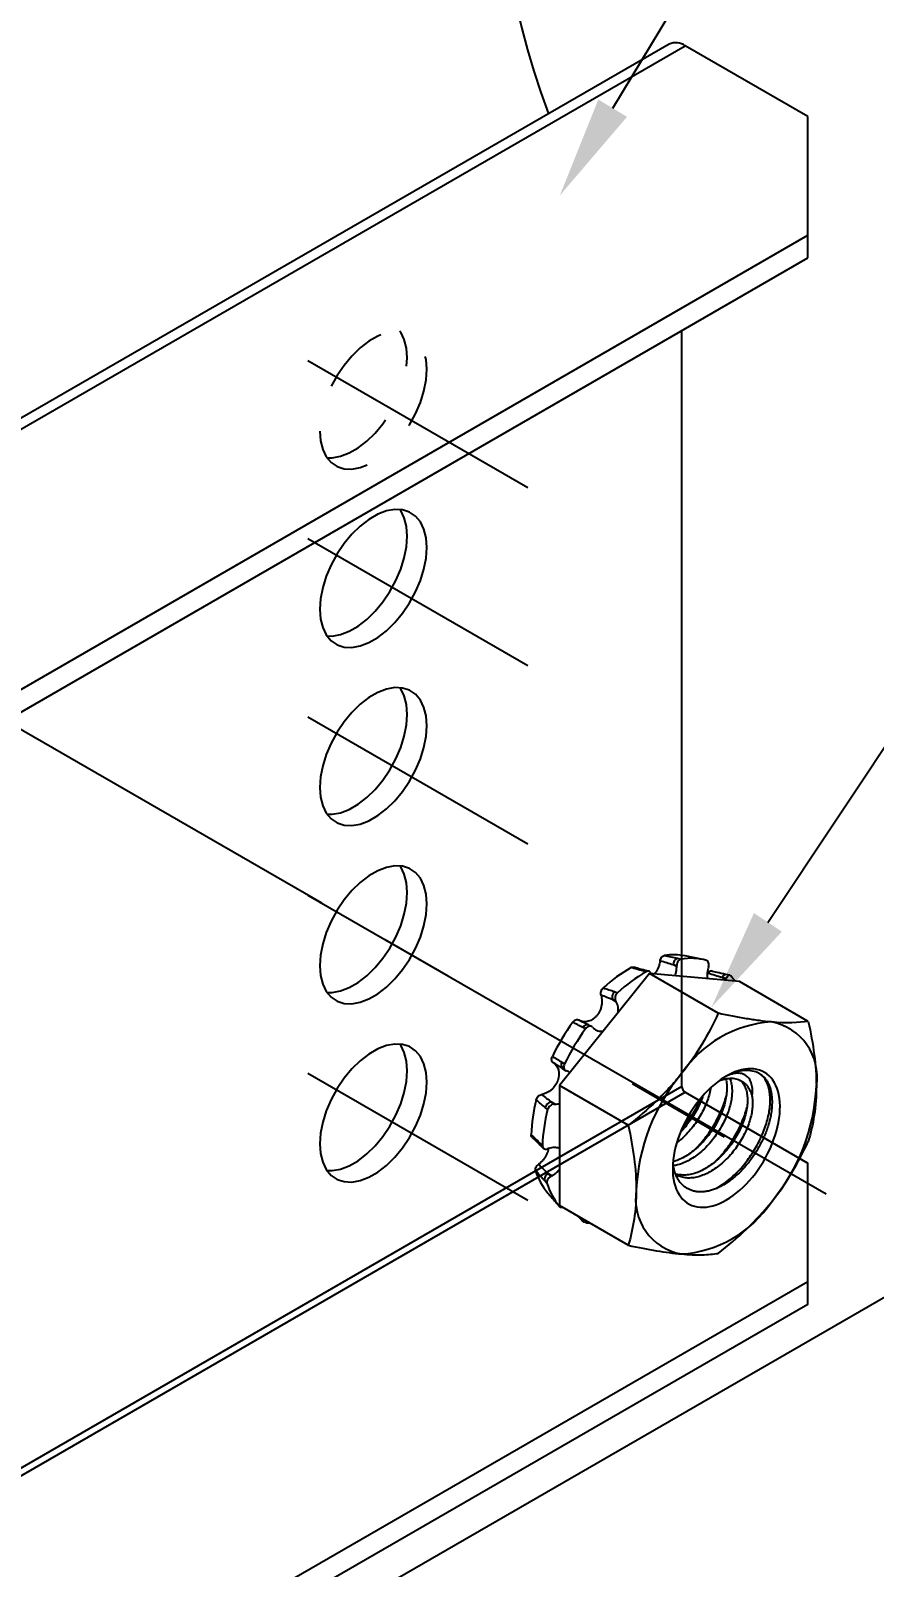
# Model space of a CAD drawing. Extents: x 0 to 17.5, y -9 to 0.
# Drawn here: x 11.947 to 13.396, y -6.131 to -3.49 of the extents above; entities that cross this region are included whole.
import ezdxf
from ezdxf import colors
from ezdxf.entities.mleader import LeaderData, LeaderLine
from ezdxf.math import Vec2, Vec3

# ---------------------------------------------------------------- set-up
doc = ezdxf.new("R2010")
doc.units = 0
doc.header["$LTSCALE"] = 0.5
doc.header["$MEASUREMENT"] = 0
doc.linetypes.add('CENTER', pattern=[2, 1.25, -0.25, 0.25, -0.25])
doc.linetypes.add('HIDDEN', pattern=[0.375, 0.25, -0.125])
for name, color, linetype in [('Centerline', 210, 'CENTER'), ('Dimension', 10, 'CONTINUOUS'), ('FAB DWG', 221, 'CONTINUOUS'), ('Hardware', 242, 'CONTINUOUS'), ('WallMount Bracket', 190, 'CONTINUOUS')]:
    doc.layers.add(name, color=color, linetype=linetype)
doc.layers.add('Text-Unprinted', color=131, linetype='CONTINUOUS', plot=False)
doc.styles.get("Standard").update_dxf_attribs({"font": 'arial.ttf'})

msp = doc.modelspace()

# ---------------------------------------------------------------- linework, layer by layer
at = {"layer": 'Centerline', "transparency": 16777216}
for p, q in [((12.42316, -4.05679), (12.80085, -4.27486)), ((11.03996, -4.17662), (15.11535, -6.52955)), ((12.42316, -4.36303), (12.80085, -4.5811)), ((12.42316, -4.66927), (12.80085, -4.88734)), ((12.42316, -4.97551), (12.80085, -5.19358)), ((12.42316, -5.28175), (12.80085, -5.49982))]:
    msp.add_line(p, q, dxfattribs=at)
at = {"layer": 'Dimension', "transparency": 16777216}
msp.add_open_spline([(11.3373, -0.00136), (12.85514, -0.75186), (12.77483, -1.99719), (12.69451, -3.24253), (12.83613, -3.63294)], degree=3, knots=[0, 0, 0, 0, 1, 1.4739956, 1.4739956, 1.4739956, 1.4739956], dxfattribs=at)
at = {"layer": 'Hardware', "linetype": 'Continuous', "lineweight": 25, "transparency": 16777216}
for p, q in [((13.05678, -5.0989), (13.05068, -5.09538)), ((13.05684, -5.09672), (13.05068, -5.09538)), ((13.05796, -5.0842), (13.06407, -5.08553)), ((13.10154, -5.08616), (13.07132, -5.08)), ((13.00972, -5.11035), (12.85504, -5.30277)), ((13.0044, -5.10721), (12.99867, -5.10574)), ((13.00867, -5.10651), (13.00291, -5.10504)), ((13.12814, -5.1787), (13.00972, -5.11035)), ((13.1644, -5.12418), (13.00972, -5.11035)), ((13.05678, -5.0989), (13.05684, -5.09672)), ((13.11023, -5.10993), (13.10906, -5.11181)), ((13.11123, -5.09942), (13.11068, -5.10158)), ((13.14092, -5.12092), (13.13483, -5.1174)), ((13.14174, -5.11894), (13.13483, -5.1174)), ((13.14042, -5.12203), (13.14092, -5.12092)), ((13.14092, -5.12092), (13.14174, -5.11894)), ((13.14805, -5.11338), (13.14115, -5.11185)), ((12.94974, -5.14142), (12.95491, -5.14329)), ((13.28282, -5.19253), (13.1644, -5.12418)), ((12.95277, -5.15894), (12.94668, -5.15542)), ((12.95189, -5.1573), (12.94668, -5.15542)), ((12.95277, -5.15894), (12.95189, -5.1573)), ((12.88939, -5.19072), (12.8886, -5.19028)), ((12.91021, -5.20126), (12.90535, -5.19898)), ((12.90013, -5.20509), (12.89531, -5.20282)), ((12.91188, -5.20244), (12.91312, -5.20367)), ((12.84782, -5.26575), (12.84479, -5.26393)), ((12.84806, -5.26589), (12.84782, -5.26575)), ((12.85951, -5.26272), (12.86393, -5.26566)), ((12.86116, -5.27391), (12.86561, -5.27687)), ((12.86863, -5.27811), (12.86699, -5.27755)), ((12.97346, -5.37112), (12.85504, -5.30277)), ((12.85504, -5.30277), (12.85504, -5.50902)), ((12.84767, -5.33479), (12.84157, -5.33128)), ((12.84157, -5.33128), (12.84583, -5.33475)), ((12.83497, -5.34397), (12.83073, -5.34053)), ((12.84583, -5.33475), (12.84767, -5.33479)), ((12.82174, -5.40176), (12.82587, -5.40589)), ((12.82332, -5.40627), (12.82748, -5.41043)), ((12.83649, -5.41089), (12.83456, -5.41153)), ((12.84222, -5.45787), (12.83613, -5.45436)), ((12.83613, -5.45436), (12.84034, -5.45894)), ((12.84034, -5.45894), (12.84222, -5.45787)), ((12.8338, -5.47081), (12.82961, -5.46625)), ((12.85086, -5.50542), (12.85528, -5.51042)), ((12.97346, -5.57737), (12.85504, -5.50902)), ((12.88818, -5.52815), (12.89085, -5.53107)), ((12.89087, -5.53107), (12.89558, -5.53626))]:
    msp.add_line(p, q, dxfattribs=at)
at = {"layer": 'Hardware', "linetype": 'Continuous', "lineweight": 25, "transparency": 16777216, "flags": 128}
msp.add_lwpolyline([(13.14195, -5.49942), (13.1478, -5.49583), (13.15363, -5.49182), (13.1594, -5.48742), (13.16511, -5.48263), (13.17073, -5.47749), (13.17623, -5.472), (13.18159, -5.4662), (13.18679, -5.4601), (13.19181, -5.45373), (13.19663, -5.44712), (13.20123, -5.44029), (13.20559, -5.43326), (13.20969, -5.42608), (13.21353, -5.41876), (13.21707, -5.41134), (13.22031, -5.40384), (13.22324, -5.3963), (13.22584, -5.38874), (13.2281, -5.3812), (13.23001, -5.37371), (13.23157, -5.3663), (13.23277, -5.359), (13.2336, -5.35183), (13.23406, -5.34482), (13.23416, -5.33801), (13.23388, -5.33142), (13.23323, -5.32508), (13.23221, -5.31901), (13.23083, -5.31324), (13.2291, -5.30779), (13.22701, -5.30269), (13.22458, -5.29794), (13.22181, -5.29358), (13.21873, -5.28962), (13.21533, -5.28608), (13.21164, -5.28296), (13.20767, -5.28029), (13.20344, -5.27807), (13.19896, -5.27632), (13.19424, -5.27503), (13.18932, -5.27422), (13.18421, -5.27389), (13.17893, -5.27403), (13.17349, -5.27466), (13.16793, -5.27576), (13.16227, -5.27733), (13.15652, -5.27937), (13.15072, -5.28186), (13.14488, -5.28481), (13.13903, -5.28819), (13.13319, -5.29199), (13.12738, -5.29619), (13.12164, -5.30079), (13.11597, -5.30575), (13.11041, -5.31107), (13.10498, -5.31672), (13.0997, -5.32267), (13.09458, -5.32891), (13.08966, -5.33541), (13.08495, -5.34213), (13.08047, -5.34906), (13.07623, -5.35617), (13.07226, -5.36343), (13.06857, -5.3708), (13.06518, -5.37827), (13.06209, -5.38579), (13.05933, -5.39334), (13.0569, -5.40089), (13.05481, -5.40841), (13.05307, -5.41586), (13.05169, -5.42323), (13.05068, -5.43047), (13.05003, -5.43756), (13.04975, -5.44447), (13.04984, -5.45117), (13.05031, -5.45764), (13.05114, -5.46385), (13.05234, -5.46977), (13.0539, -5.47538), (13.05581, -5.48066), (13.05807, -5.48559), (13.06067, -5.49015), (13.06359, -5.49431), (13.06684, -5.49806), (13.07038, -5.50139), (13.07421, -5.50429), (13.07832, -5.50674), (13.08268, -5.50872), (13.08728, -5.51024), (13.0921, -5.51129), (13.09712, -5.51187), (13.10232, -5.51196), (13.10768, -5.51158), (13.11318, -5.51071), (13.11879, -5.50937), (13.1245, -5.50757), (13.13028, -5.5053), (13.1361, -5.50258), (13.14195, -5.49942)], dxfattribs=at)
at = {"layer": 'Hardware', "linetype": 'Continuous', "lineweight": 25, "transparency": 16777216}
for centre, radius, start, end in [((13.05159, -5.18272), 0.10459, 79.1246, 99.05659), ((13.06177, -5.09464), 0.01111, 110.06568, 183.83123), ((13.08091, -5.18911), 0.10494, 75.0767, 99.23307), ((13.11286, -5.33499), 0.27073, 119.80644, 132.40124), ((13.14482, -5.35172), 0.28197, 119.86916, 132.33851), ((13.00164, -5.11055), 0.00565, 77.0578, 121.75357), ((13.14175, -5.1189), 0.00709, 94.8852, 167.75307), ((13.07534, -5.17839), 0.0981, 34.03939, 40.69712), ((12.95778, -5.15052), 0.01214, 131.50967, 203.83926), ((13.21456, -5.43487), 0.41381, 144.39089, 153.8767), ((12.90256, -5.20671), 0.00822, 70.12617, 151.80661), ((13.23167, -5.39365), 0.20043, 93.53909, 146.45553), ((13.20182, -5.28807), 0.09608, 350.67818, 79.52316), ((13.25075, -5.45576), 0.43101, 144.43812, 153.82947), ((12.86657, -5.2674), 0.00847, 146.47234, 230.26654), ((13.17661, -5.34619), 0.06909, 75.87096, 121.9899), ((13.32197, -5.49741), 0.33504, 140.18659, 177.40205), ((12.96194, -5.28845), 0.33504, 320.18659, 357.40205), ((13.09521, -5.39901), 0.28882, 165.61273, 177.67448), ((12.84235, -5.34316), 0.0119, 93.72392, 167.2475), ((13.12644, -5.41842), 0.30082, 165.6728, 177.6144), ((12.82753, -5.40227), 0.00581, 174.97256, 223.64454), ((12.91823, -5.41753), 0.10875, 196.8827, 220.0664), ((12.841, -5.46476), 0.01149, 115.09029, 187.47614), ((12.9421, -5.4377), 0.11325, 196.99743, 219.95167), ((13.08208, -5.49779), 0.09608, 170.67818, 259.52316), ((13.05224, -5.39221), 0.20043, 273.53909, 326.45553), ((12.89335, -5.52891), 0.00329, 185.78009, 221.05633), ((12.92193, -5.44822), 0.09234, 254.37572, 261.19131)]:
    msp.add_arc(centre, radius, start, end, dxfattribs=at)
for points, knots in [([(13.02805, -5.08879), (13.02775, -5.09042), (13.02712, -5.09389), (13.02546, -5.09903), (13.02321, -5.10398), (13.02074, -5.10809), (13.01888, -5.1102), (13.0181, -5.11109)], [0, 0, 0, 0, 0.1926519, 0.4107471, 0.6288038, 0.8427183, 1, 1, 1, 1]), ([(13.02805, -5.08879), (13.02842, -5.08643), (13.02935, -5.08417), (13.03193, -5.08076), (13.03353, -5.07967), (13.03512, -5.07943)], [0, 0, 0, 0, 0.5, 0.5, 1, 1, 1, 1]), ([(13.06407, -5.08553), (13.06228, -5.08579), (13.06045, -5.08717), (13.05776, -5.09132), (13.05691, -5.09407), (13.05684, -5.09672)], [0, 0, 0, 0, 0.5, 0.5, 1, 1, 1, 1]), ([(13.11123, -5.09942), (13.1119, -5.0968), (13.11192, -5.09402), (13.11071, -5.08968), (13.10947, -5.08814), (13.10793, -5.08771)], [0, 0, 0, 0, 0.5, 0.5, 1, 1, 1, 1]), ([(12.97829, -5.10007), (12.97911, -5.0997), (12.98063, -5.09902), (12.98207, -5.09935), (12.98274, -5.09951)], [0, 0, 0, 0, 0.5392711, 1, 1, 1, 1]), ([(13.00291, -5.10503), (13.00273, -5.10499), (12.99854, -5.10394), (12.99174, -5.1021), (12.98536, -5.1002), (12.98276, -5.09943)], [0, 0, 0, 0, 0.0255523, 0.6031617, 1, 1, 1, 1]), ([(13.01264, -5.11061), (13.01256, -5.11031), (13.0122, -5.10905), (13.01084, -5.1075), (13.00874, -5.10633), (13.00646, -5.10626), (13.00502, -5.10692), (13.0044, -5.10721)], [0, 0, 0, 0, 0.0759089, 0.3205905, 0.5652709, 0.8099464, 1, 1, 1, 1]), ([(13.05383, -5.11429), (13.05431, -5.11288), (13.05538, -5.10972), (13.05642, -5.1045), (13.05666, -5.10078), (13.05678, -5.0989)], [0, 0, 0, 0, 0.2841783, 0.6369144, 1, 1, 1, 1]), ([(13.11068, -5.10158), (13.11027, -5.10338), (13.10944, -5.10703), (13.10892, -5.11254), (13.10881, -5.11669), (13.10906, -5.11879), (13.10911, -5.11923)], [0, 0, 0, 0, 0.3038142, 0.6163163, 0.9204413, 1, 1, 1, 1]), ([(13.11023, -5.10993), (13.11076, -5.1091), (13.11183, -5.10743), (13.11371, -5.10612), (13.1151, -5.10566), (13.11572, -5.10598), (13.1158, -5.10603)], [0, 0, 0, 0, 0.3159408, 0.6318717, 0.9480559, 1, 1, 1, 1]), ([(13.14115, -5.11184), (13.14093, -5.1118), (13.13597, -5.11071), (13.12757, -5.10879), (13.11927, -5.10678), (13.11583, -5.10594)], [0, 0, 0, 0, 0.0256457, 0.5966667, 1, 1, 1, 1]), ([(13.14971, -5.11443), (13.14865, -5.1132), (13.14716, -5.11299), (13.1442, -5.11466), (13.14274, -5.11653), (13.14174, -5.11894)], [0, 0, 0, 0, 0.5, 0.5, 1, 1, 1, 1]), ([(12.92667, -5.14761), (12.92705, -5.14904), (12.92787, -5.15208), (12.92829, -5.15716), (12.92802, -5.16257), (12.92697, -5.16798), (12.92523, -5.17315), (12.92282, -5.17794), (12.91991, -5.1822), (12.91654, -5.18585), (12.91286, -5.18882), (12.90892, -5.19107), (12.90482, -5.19258), (12.90066, -5.1933), (12.8965, -5.19321), (12.89258, -5.19236), (12.89024, -5.19115), (12.88912, -5.19057)], [0, 0, 0, 0, 0.0631913, 0.134475, 0.2057462, 0.2756616, 0.3455616, 0.4126409, 0.4797123, 0.5444148, 0.6091205, 0.6733268, 0.7375433, 0.8032925, 0.8690531, 0.9374387, 1, 1, 1, 1]), ([(12.92667, -5.14761), (12.92604, -5.1456), (12.92607, -5.1432), (12.9274, -5.13864), (12.92867, -5.13654), (12.9303, -5.13507)], [0, 0, 0, 0, 0.5, 0.5, 1, 1, 1, 1]), ([(12.95491, -5.14329), (12.95307, -5.14495), (12.95168, -5.14744), (12.95055, -5.15263), (12.95082, -5.15531), (12.95189, -5.1573)], [0, 0, 0, 0, 0.5, 0.5, 1, 1, 1, 1]), ([(12.95616, -5.17698), (12.95624, -5.17576), (12.95645, -5.1728), (12.95596, -5.16822), (12.95483, -5.1633), (12.95346, -5.16041), (12.95277, -5.15894)], [0, 0, 0, 0, 0.1833102, 0.4472995, 0.7196542, 1, 1, 1, 1]), ([(12.87813, -5.19392), (12.87952, -5.19199), (12.88136, -5.19057), (12.88523, -5.18927), (12.88718, -5.18944), (12.88875, -5.19039)], [0, 0, 0, 0, 0.5, 0.5, 1, 1, 1, 1]), ([(12.90536, -5.19897), (12.90521, -5.1989), (12.9017, -5.19729), (12.8963, -5.19461), (12.89126, -5.19177), (12.88939, -5.19072)], [0, 0, 0, 0, 0.0266805, 0.6389398, 1, 1, 1, 1]), ([(12.91188, -5.20244), (12.91038, -5.20094), (12.90823, -5.20038), (12.90388, -5.20136), (12.90169, -5.20291), (12.90013, -5.20509)], [0, 0, 0, 0, 0.5, 0.5, 1, 1, 1, 1]), ([(13.21929, -5.1936), (13.21273, -5.19301), (13.20581, -5.19223), (13.1915, -5.19033), (13.18409, -5.18921), (13.16116, -5.1854), (13.14496, -5.18226), (13.12814, -5.1787)], [0, 0, 0, 0, 0.25, 0.25, 0.5, 0.5, 1, 1, 1, 1]), ([(13.28282, -5.19253), (13.28701, -5.21174), (13.29053, -5.23094), (13.29533, -5.26813), (13.29663, -5.2862), (13.29663, -5.30364)], [0, 0, 0, 0, 0.5, 0.5, 1, 1, 1, 1]), ([(12.91312, -5.20367), (12.91384, -5.20433), (12.91565, -5.20599), (12.91901, -5.20791), (12.92313, -5.20922), (12.92696, -5.20966), (12.92939, -5.20928), (12.9303, -5.20914)], [0, 0, 0, 0, 0.1566092, 0.3909834, 0.6253339, 0.8581188, 1, 1, 1, 1]), ([(12.84479, -5.26393), (12.84324, -5.26294), (12.84221, -5.26124), (12.84157, -5.25714), (12.84198, -5.2548), (12.84303, -5.25266)], [0, 0, 0, 0, 0.5, 0.5, 1, 1, 1, 1]), ([(12.84479, -5.26393), (12.84904, -5.26664), (12.85225, -5.2711), (12.85508, -5.28183), (12.8547, -5.28818), (12.85023, -5.30027), (12.8462, -5.30592), (12.83622, -5.31438), (12.83044, -5.31715), (12.82475, -5.31814)], [0, 0, 0, 0, 0.25, 0.25, 0.5, 0.5, 0.75, 0.75, 1, 1, 1, 1]), ([(12.84786, -5.26569), (12.85005, -5.26696), (12.85454, -5.26956), (12.8589, -5.27246), (12.86114, -5.27395)], [0, 0, 0, 0, 0.4876479, 1, 1, 1, 1]), ([(12.86393, -5.26566), (12.86274, -5.26808), (12.86239, -5.27077), (12.86352, -5.27518), (12.86499, -5.27687), (12.86699, -5.27755)], [0, 0, 0, 0, 0.5, 0.5, 1, 1, 1, 1]), ([(12.87308, -5.28033), (12.87293, -5.28021), (12.87163, -5.27918), (12.87004, -5.27861), (12.86863, -5.27811)], [0, 0, 0, 0, 0.1136955, 1, 1, 1, 1]), ([(13.19347, -5.27919), (13.19557, -5.2802), (13.19939, -5.28205), (13.20426, -5.2859), (13.20837, -5.29021), (13.21194, -5.29533), (13.21489, -5.30109), (13.21719, -5.30735), (13.21889, -5.31409), (13.22001, -5.32142), (13.22051, -5.32922), (13.2204, -5.33735), (13.21968, -5.34582), (13.2183, -5.35466), (13.2163, -5.36366), (13.21372, -5.37265), (13.21061, -5.38165), (13.20691, -5.39074), (13.20269, -5.39975), (13.19804, -5.40852), (13.19297, -5.41709), (13.18743, -5.42549), (13.1815, -5.43353), (13.1753, -5.44108), (13.16883, -5.44818), (13.16203, -5.45485), (13.15506, -5.46095), (13.14806, -5.46637), (13.14102, -5.47117), (13.13385, -5.47538), (13.1267, -5.47893), (13.11966, -5.48172), (13.1127, -5.48379), (13.10582, -5.48512), (13.0992, -5.48566), (13.09295, -5.48546), (13.08704, -5.48455), (13.08139, -5.48292), (13.0761, -5.48057), (13.07125, -5.47757), (13.06681, -5.4739), (13.06279, -5.4695), (13.05929, -5.46451), (13.05636, -5.45903), (13.05395, -5.4531), (13.05207, -5.44661), (13.05084, -5.44072), (13.05047, -5.43688), (13.05033, -5.43551)], [0, 0, 0, 0, 0.0283148, 0.0516097, 0.0749044, 0.0989224, 0.1229404, 0.1455142, 0.168088, 0.1913184, 0.2145488, 0.2371107, 0.2596713, 0.2829182, 0.3061651, 0.3282289, 0.3502927, 0.373012, 0.3957313, 0.4175629, 0.4393945, 0.4618722, 0.4843489, 0.5059024, 0.5274558, 0.5496639, 0.571872, 0.5929752, 0.6140784, 0.6357959, 0.6575127, 0.6785535, 0.6995944, 0.7212895, 0.7429845, 0.7633594, 0.7837342, 0.8047009, 0.8256677, 0.8460458, 0.8664226, 0.8874293, 0.9084361, 0.9282281, 0.9480201, 0.9683961, 0.9887722, 1, 1, 1, 1]), ([(13.06461, -5.28289), (13.05805, -5.29105), (13.05113, -5.29907), (13.03682, -5.31456), (13.02941, -5.32208), (13.00648, -5.34403), (12.99028, -5.35785), (12.97346, -5.37112)], [0, 0, 0, 0, 0.25, 0.25, 0.5, 0.5, 1, 1, 1, 1]), ([(13.14092, -5.29123), (13.14096, -5.29136), (13.14197, -5.29408), (13.14274, -5.30055), (13.14309, -5.31047), (13.14201, -5.32134), (13.13959, -5.33283), (13.13578, -5.34482), (13.1307, -5.35697), (13.12449, -5.36891), (13.11733, -5.38044), (13.10922, -5.39142), (13.1002, -5.40168), (13.09046, -5.41098), (13.08029, -5.41904), (13.06996, -5.42563), (13.05986, -5.43076), (13.05331, -5.43281), (13.05014, -5.4338)], [0, 0, 0, 0, 0.0032855, 0.0706388, 0.1369603, 0.2026155, 0.2695035, 0.3371178, 0.4047845, 0.4718268, 0.5376266, 0.6037343, 0.6709706, 0.7386844, 0.8061958, 0.8728376, 0.9384092, 1, 1, 1, 1]), ([(13.14755, -5.29037), (13.14806, -5.29145), (13.14957, -5.29467), (13.15102, -5.30123), (13.1519, -5.30981), (13.15166, -5.31928), (13.15032, -5.32936), (13.14783, -5.33998), (13.1442, -5.35098), (13.13936, -5.36242), (13.13333, -5.37401), (13.12616, -5.38555), (13.11806, -5.39652), (13.10904, -5.40678), (13.0993, -5.41608), (13.08913, -5.42413), (13.07879, -5.43077), (13.06846, -5.43587), (13.0591, -5.43924), (13.05337, -5.44014), (13.05097, -5.44051)], [0, 0, 0, 0, 0.0273655, 0.081369, 0.1367468, 0.1911524, 0.2457534, 0.3012619, 0.3572333, 0.4131999, 0.4738913, 0.5334578, 0.5933032, 0.6541702, 0.7154694, 0.7765855, 0.8369142, 0.8962743, 0.9565672, 1, 1, 1, 1]), ([(13.16477, -5.29333), (13.1664, -5.2947), (13.16985, -5.29761), (13.17375, -5.30395), (13.17663, -5.31179), (13.17818, -5.32087), (13.17842, -5.3309), (13.17737, -5.34175), (13.17494, -5.35324), (13.17114, -5.36523), (13.16605, -5.37738), (13.15985, -5.38932), (13.15268, -5.40086), (13.14457, -5.41183), (13.13556, -5.42209), (13.12582, -5.43139), (13.11564, -5.43945), (13.10531, -5.44607), (13.09497, -5.45122), (13.08464, -5.45477), (13.07443, -5.45669), (13.06474, -5.45668), (13.05808, -5.45584), (13.05497, -5.45454), (13.05459, -5.45438)], [0, 0, 0, 0, 0.0427868, 0.0906369, 0.1387048, 0.1865073, 0.2335776, 0.280175, 0.3276473, 0.3756351, 0.4236601, 0.471242, 0.517942, 0.5648606, 0.6125801, 0.6606385, 0.7085533, 0.7558509, 0.802389, 0.8496585, 0.8975604, 0.9456217, 0.99336, 1, 1, 1, 1]), ([(13.11508, -5.30677), (13.11499, -5.3075), (13.11448, -5.31161), (13.11241, -5.3196), (13.10886, -5.33056), (13.104, -5.34201), (13.09798, -5.3536), (13.09081, -5.36514), (13.0827, -5.37612), (13.07368, -5.38634), (13.06504, -5.39475), (13.05933, -5.39912), (13.05704, -5.40088)], [0, 0, 0, 0, 0.02295765, 0.12915668, 0.23624126, 0.34331651, 0.45943141, 0.57339424, 0.68789044, 0.80434126, 0.92161897, 1, 1, 1, 1]), ([(13.1246, -5.47964), (13.1282, -5.4775), (13.13567, -5.47305), (13.1462, -5.46498), (13.15608, -5.45624), (13.16523, -5.44695), (13.17407, -5.43669), (13.18241, -5.42559), (13.18996, -5.414), (13.19678, -5.402), (13.20279, -5.38965), (13.20787, -5.37714), (13.21192, -5.36471), (13.21487, -5.35259), (13.2167, -5.341), (13.21741, -5.32998), (13.21707, -5.31962), (13.21565, -5.30998), (13.21315, -5.30124), (13.20958, -5.29361), (13.20543, -5.28749), (13.20208, -5.28453), (13.2006, -5.28323)], [0, 0, 0, 0, 0.0520574, 0.1081796, 0.1552734, 0.2023637, 0.2531643, 0.3033444, 0.3527983, 0.4028472, 0.4535668, 0.5046448, 0.5557553, 0.6065711, 0.6567765, 0.7062365, 0.7562582, 0.8069606, 0.8580319, 0.9091466, 0.9599773, 1, 1, 1, 1]), ([(13.12953, -5.29462), (13.1302, -5.29433), (13.13284, -5.29321), (13.13734, -5.29189), (13.14294, -5.2907), (13.14831, -5.2902), (13.15347, -5.29031), (13.15844, -5.29106), (13.16313, -5.29245), (13.16745, -5.29444), (13.17144, -5.29703), (13.17509, -5.30024), (13.17822, -5.30389), (13.18084, -5.30784), (13.18301, -5.31203), (13.18485, -5.31662), (13.18576, -5.32), (13.18622, -5.3217)], [0, 0, 0, 0, 0.0250786, 0.0978305, 0.1705824, 0.2412804, 0.3119784, 0.3847303, 0.4574823, 0.5281803, 0.5988783, 0.6716302, 0.7443821, 0.8075613, 0.8707404, 0.9353702, 1, 1, 1, 1]), ([(13.18622, -5.3217), (13.18645, -5.31972), (13.18692, -5.31578), (13.18697, -5.31025), (13.18654, -5.30505), (13.18557, -5.30031), (13.1841, -5.29609), (13.18215, -5.29238), (13.1797, -5.28917), (13.17682, -5.28649), (13.17361, -5.28435), (13.17001, -5.28278), (13.16607, -5.28182), (13.16171, -5.28147), (13.15694, -5.28181), (13.15175, -5.28287), (13.14624, -5.28476), (13.14227, -5.28641), (13.14013, -5.28762), (13.13996, -5.28772)], [0, 0, 0, 0, 0.058588, 0.117176, 0.1774658, 0.2377557, 0.2963492, 0.3549427, 0.4151499, 0.4753683, 0.5364436, 0.5975189, 0.6600599, 0.7226009, 0.7895108, 0.8564207, 0.9252738, 0.9941269, 1, 1, 1, 1]), ([(13.29663, -5.30364), (13.29663, -5.32109), (13.2953, -5.338), (13.29046, -5.36963), (13.28699, -5.38451), (13.28282, -5.39879)], [0, 0, 0, 0, 0.5, 0.5, 1, 1, 1, 1]), ([(12.81545, -5.32724), (12.81599, -5.32508), (12.81724, -5.32295), (12.82062, -5.31962), (12.8227, -5.31849), (12.82475, -5.31814)], [0, 0, 0, 0, 0.5, 0.5, 1, 1, 1, 1]), ([(13.18622, -5.3217), (13.18658, -5.32454), (13.18729, -5.33019), (13.187, -5.3397), (13.18568, -5.34977), (13.18318, -5.36039), (13.17955, -5.37139), (13.17471, -5.38283), (13.16869, -5.39442), (13.16152, -5.40596), (13.15341, -5.41693), (13.1444, -5.42719), (13.13466, -5.43649), (13.12448, -5.44455), (13.11415, -5.45117), (13.10381, -5.45632), (13.09347, -5.45988), (13.08329, -5.46175), (13.07351, -5.46191), (13.06454, -5.46014), (13.05852, -5.4581), (13.05581, -5.4562), (13.05548, -5.45596)], [0, 0, 0, 0, 0.0491453, 0.0974279, 0.1458838, 0.1951452, 0.2448174, 0.2944852, 0.3483461, 0.4012088, 0.4543189, 0.5083357, 0.562736, 0.6169738, 0.6705129, 0.7231924, 0.7766997, 0.8309229, 0.8853266, 0.9393646, 0.9925124, 1, 1, 1, 1]), ([(13.10128, -5.32106), (13.10094, -5.32218), (13.09937, -5.3273), (13.09528, -5.33657), (13.08915, -5.34849), (13.08198, -5.36005), (13.07383, -5.37094), (13.06759, -5.37841), (13.06394, -5.38186), (13.06353, -5.38224)], [0, 0, 0, 0, 0.052602, 0.2398412, 0.4253527, 0.607426, 0.7903514, 0.9763997, 1, 1, 1, 1]), ([(13.0652, -5.37848), (13.06611, -5.37743), (13.07004, -5.37293), (13.07631, -5.36432), (13.08392, -5.35277), (13.09066, -5.34077), (13.09542, -5.33133), (13.09757, -5.32594), (13.09807, -5.32469)], [0, 0, 0, 0, 0.066224, 0.2834718, 0.4975759, 0.714256, 0.9338397, 1, 1, 1, 1]), ([(13.08748, -5.41308), (13.08974, -5.41083), (13.09523, -5.40539), (13.10335, -5.39586), (13.1117, -5.38477), (13.11925, -5.37317), (13.12606, -5.36118), (13.13209, -5.34882), (13.13711, -5.33633), (13.14039, -5.32677), (13.14162, -5.32155), (13.1419, -5.32037)], [0, 0, 0, 0, 0.0881213, 0.2139264, 0.3381944, 0.4606643, 0.5846076, 0.7102118, 0.8367036, 0.9632759, 1, 1, 1, 1]), ([(12.84583, -5.33475), (12.84361, -5.33469), (12.84115, -5.33568), (12.83713, -5.3391), (12.83558, -5.34152), (12.83497, -5.34397)], [0, 0, 0, 0, 0.5, 0.5, 1, 1, 1, 1]), ([(12.84767, -5.33479), (12.8492, -5.33478), (12.85162, -5.33476), (12.85413, -5.33408), (12.85504, -5.33383)], [0, 0, 0, 0, 0.6332516, 1, 1, 1, 1]), ([(13.12283, -5.43349), (13.1251, -5.43124), (13.13059, -5.4258), (13.1387, -5.41627), (13.14705, -5.40518), (13.15461, -5.39358), (13.16142, -5.38159), (13.16744, -5.36923), (13.17246, -5.35674), (13.17575, -5.34718), (13.17698, -5.34196), (13.17725, -5.34078)], [0, 0, 0, 0, 0.0881213, 0.2139264, 0.3381944, 0.4606643, 0.5846076, 0.7102118, 0.8367036, 0.9632759, 1, 1, 1, 1]), ([(12.97346, -5.37112), (12.97765, -5.39033), (12.98117, -5.40953), (12.98597, -5.44672), (12.98727, -5.46479), (12.98727, -5.48222)], [0, 0, 0, 0, 0.5, 0.5, 1, 1, 1, 1]), ([(12.80844, -5.3919), (12.80799, -5.39144), (12.80699, -5.3904), (12.80661, -5.38862), (12.80662, -5.38749), (12.80663, -5.38729)], [0, 0, 0, 0, 0.3964953, 0.8901102, 1, 1, 1, 1]), ([(12.80839, -5.39195), (12.81085, -5.39423), (12.81582, -5.39884), (12.82081, -5.40379), (12.82332, -5.40628)], [0, 0, 0, 0, 0.4946393, 1, 1, 1, 1]), ([(12.83587, -5.41109), (12.83581, -5.41207), (12.83566, -5.41441), (12.83456, -5.41828), (12.83275, -5.42258), (12.83024, -5.42682), (12.82711, -5.43094), (12.82344, -5.43479), (12.82066, -5.43714), (12.81921, -5.43823), (12.81919, -5.43825)], [0, 0, 0, 0, 0.1037728, 0.2484058, 0.3930619, 0.5411708, 0.6893053, 0.8433531, 0.9974178, 1, 1, 1, 1]), ([(12.82587, -5.40589), (12.82579, -5.40815), (12.8267, -5.41006), (12.82991, -5.41214), (12.83221, -5.41231), (12.83456, -5.41153)], [0, 0, 0, 0, 0.5, 0.5, 1, 1, 1, 1]), ([(12.85504, -5.41117), (12.85476, -5.41101), (12.85339, -5.41022), (12.85039, -5.40951), (12.84612, -5.40909), (12.84142, -5.40948), (12.83815, -5.41041), (12.83649, -5.41089)], [0, 0, 0, 0, 0.0586787, 0.2839583, 0.5154138, 0.7542038, 1, 1, 1, 1]), ([(13.21929, -5.50297), (13.22586, -5.49481), (13.23212, -5.48642), (13.2439, -5.46946), (13.24944, -5.46086), (13.26515, -5.43475), (13.2744, -5.41691), (13.28282, -5.39879)], [0, 0, 0, 0, 0.25, 0.25, 0.5, 0.5, 1, 1, 1, 1]), ([(12.81417, -5.44911), (12.81367, -5.44753), (12.8139, -5.44555), (12.81572, -5.44158), (12.81728, -5.43968), (12.81919, -5.43825)], [0, 0, 0, 0, 0.5, 0.5, 1, 1, 1, 1]), ([(12.84034, -5.45894), (12.83806, -5.46024), (12.83604, -5.46229), (12.83361, -5.46669), (12.83322, -5.46903), (12.8338, -5.47081)], [0, 0, 0, 0, 0.5, 0.5, 1, 1, 1, 1]), ([(12.84222, -5.45787), (12.84376, -5.45693), (12.84688, -5.45503), (12.85113, -5.45141), (12.85391, -5.44879), (12.85503, -5.44732), (12.85504, -5.4473)], [0, 0, 0, 0, 0.32803256, 0.66541024, 0.99437673, 1, 1, 1, 1]), ([(12.98727, -5.48222), (12.98727, -5.49968), (12.98594, -5.51658), (12.9811, -5.54822), (12.97763, -5.5631), (12.97346, -5.57737)], [0, 0, 0, 0, 0.5, 0.5, 1, 1, 1, 1]), ([(12.85528, -5.51042), (12.85581, -5.51084), (12.85686, -5.51168), (12.85856, -5.51201), (12.8596, -5.51175), (12.85972, -5.51172)], [0, 0, 0, 0, 0.4694788, 0.9389584, 1, 1, 1, 1]), ([(12.89509, -5.53213), (12.89501, -5.53234), (12.89461, -5.53339), (12.89478, -5.53499), (12.89556, -5.53652), (12.8966, -5.53695), (12.89706, -5.53714)], [0, 0, 0, 0, 0.0783837, 0.4102916, 0.742193, 1, 1, 1, 1]), ([(13.06461, -5.59227), (13.07118, -5.59285), (13.07744, -5.59325), (13.08922, -5.59369), (13.09476, -5.59373), (13.11047, -5.59337), (13.11972, -5.59251), (13.12814, -5.59121)], [0, 0, 0, 0, 0.25, 0.25, 0.5, 0.5, 1, 1, 1, 1])]:
    msp.add_open_spline(points, degree=3, knots=knots, dxfattribs=at)
for points in [[(13.05068, -5.09538), (13.04327, -5.09316), (13.03572, -5.09097), (13.02805, -5.08879)], [(13.03512, -5.07943), (13.0429, -5.08099), (13.05051, -5.08258), (13.05796, -5.0842)], [(12.99867, -5.10574), (12.99169, -5.10395), (12.98489, -5.10207), (12.97829, -5.10007)], [(13.13483, -5.1174), (13.1267, -5.115), (13.1185, -5.11251), (13.11023, -5.10993)], [(12.94668, -5.15542), (12.94014, -5.1527), (12.93347, -5.15009), (12.92667, -5.14761)], [(12.9303, -5.13507), (12.93696, -5.13703), (12.94343, -5.13915), (12.94974, -5.14142)], [(12.89531, -5.20282), (12.88943, -5.20006), (12.88371, -5.1971), (12.87813, -5.19392)], [(13.12814, -5.1787), (13.11127, -5.21505), (13.09097, -5.25011), (13.06461, -5.28289)], [(13.28282, -5.19253), (13.26595, -5.19514), (13.24565, -5.19595), (13.21929, -5.1936)], [(12.84303, -5.25266), (12.84863, -5.25578), (12.85413, -5.25914), (12.85951, -5.26272)], [(12.83073, -5.34053), (12.82558, -5.33633), (12.82048, -5.3319), (12.81545, -5.32724)], [(12.82475, -5.31814), (12.83031, -5.32269), (12.83592, -5.32707), (12.84157, -5.33128)], [(12.80663, -5.38729), (12.81167, -5.39189), (12.81671, -5.39672), (12.82174, -5.40176)], [(12.81919, -5.43825), (12.82487, -5.44374), (12.83052, -5.44911), (12.83613, -5.45436)], [(12.82961, -5.46625), (12.82452, -5.4607), (12.81937, -5.45499), (12.81417, -5.44911)], [(12.83501, -5.48752), (12.84019, -5.49337), (12.84547, -5.49934), (12.85086, -5.50542)], [(13.12814, -5.59121), (13.16188, -5.5646), (13.19294, -5.53575), (13.21929, -5.50297)], [(12.97346, -5.57737), (13.0072, -5.58451), (13.03826, -5.58991), (13.06461, -5.59227)]]:
    msp.add_open_spline(points, degree=3, dxfattribs=at)
at = {"layer": 'Text-Unprinted', "linetype": 'CENTER', "lineweight": 25, "transparency": 16777216}
msp.add_line((12.98005, -5.29947), (13.13813, -5.39072), dxfattribs=at)
at = {"layer": 'WallMount Bracket', "linetype": 'Continuous', "lineweight": 25, "transparency": 16777216}
for p, q in [((13.04348, -3.51327), (9.8615, -5.34973)), ((9.88939, -5.35249), (13.07137, -3.51603)), ((13.28194, -3.63756), (13.07137, -3.51603)), ((13.28194, -3.84161), (13.28194, -3.63756)), ((10.45352, -5.47403), (13.28194, -3.84161)), ((13.28194, -3.88065), (13.28194, -3.84161)), ((10.45352, -5.51306), (13.28194, -3.88065)), ((13.06571, -5.30464), (13.06571, -4.00545)), ((15.34156, -4.55398), (11.73843, -6.63351)), ((13.06571, -5.30464), (9.88373, -7.1411)), ((9.88939, -7.1509), (13.07137, -5.31444)), ((13.07137, -5.31444), (13.28194, -5.43597)), ((13.28194, -5.64002), (13.28194, -5.43597)), ((13.28194, -5.64002), (10.45352, -7.27243)), ((13.28194, -5.67906), (13.28194, -5.64002)), ((13.28194, -5.67906), (10.45352, -7.31147))]:
    msp.add_line(p, q, dxfattribs=at)
at = {"layer": 'WallMount Bracket', "linetype": 'HIDDEN', "lineweight": 25, "transparency": 16777216, "flags": 128}
for points in [[(12.44346, -4.17814), (12.44471, -4.19489), (12.44844, -4.20973), (12.45454, -4.22227), (12.46284, -4.23216), (12.47312, -4.23912), (12.4851, -4.24298), (12.49846, -4.24361), (12.51282, -4.24102), (12.52779, -4.23526), (12.54297, -4.2265), (12.55795, -4.21497), (12.57231, -4.20099), (12.58566, -4.18494), (12.59764, -4.16726), (12.60792, -4.14842), (12.61623, -4.12895), (12.62232, -4.10937), (12.62605, -4.09023), (12.62731, -4.07203), (12.62605, -4.05528), (12.62232, -4.04043), (12.61623, -4.02789), (12.60792, -4.01801), (12.59764, -4.01104), (12.58566, -4.00719), (12.57231, -4.00655), (12.55795, -4.00914), (12.54297, -4.0149), (12.52779, -4.02366), (12.51282, -4.03519), (12.49846, -4.04917), (12.4851, -4.06522), (12.47312, -4.08291), (12.46284, -4.10174), (12.45454, -4.12121), (12.44844, -4.14079), (12.44471, -4.15994), (12.44346, -4.17814)], [(12.45573, -4.22405), (12.46466, -4.22411), (12.47902, -4.22151), (12.49399, -4.21576), (12.50917, -4.20699), (12.52415, -4.19547), (12.53851, -4.18148), (12.55186, -4.16543), (12.56384, -4.14775), (12.57412, -4.12891), (12.58243, -4.10944), (12.58852, -4.08987), (12.59225, -4.07072), (12.59351, -4.05252), (12.59225, -4.03577), (12.58852, -4.02092), (12.58243, -4.00839), (12.58123, -4.0066)]]:
    msp.add_lwpolyline(points, dxfattribs=at)
at = {"layer": 'WallMount Bracket', "linetype": 'Continuous', "lineweight": 25, "transparency": 16777216, "flags": 128}
for points in [[(12.44346, -4.48438), (12.44471, -4.50113), (12.44844, -4.51597), (12.45454, -4.52851), (12.46284, -4.5384), (12.47312, -4.54536), (12.4851, -4.54922), (12.49846, -4.54986), (12.51282, -4.54726), (12.52779, -4.5415), (12.54297, -4.53274), (12.55795, -4.52121), (12.57231, -4.50723), (12.58566, -4.49118), (12.59764, -4.4735), (12.60792, -4.45466), (12.61623, -4.43519), (12.62232, -4.41561), (12.62605, -4.39647), (12.62731, -4.37827), (12.62605, -4.36152), (12.62232, -4.34667), (12.61623, -4.33413), (12.60792, -4.32425), (12.59764, -4.31728), (12.58566, -4.31343), (12.57231, -4.31279), (12.55795, -4.31538), (12.54297, -4.32114), (12.52779, -4.3299), (12.51282, -4.34143), (12.49846, -4.35541), (12.4851, -4.37146), (12.47312, -4.38915), (12.46284, -4.40798), (12.45454, -4.42745), (12.44844, -4.44703), (12.44471, -4.46618), (12.44346, -4.48438)], [(12.45573, -4.53029), (12.46466, -4.53035), (12.47902, -4.52775), (12.49399, -4.522), (12.50917, -4.51323), (12.52415, -4.50171), (12.53851, -4.48773), (12.55186, -4.47167), (12.56384, -4.45399), (12.57412, -4.43516), (12.58243, -4.41568), (12.58852, -4.39611), (12.59225, -4.37696), (12.59351, -4.35876), (12.59225, -4.34201), (12.58852, -4.32716), (12.58243, -4.31463), (12.58123, -4.31285)], [(12.44346, -4.79062), (12.44471, -4.80737), (12.44844, -4.82221), (12.45454, -4.83475), (12.46284, -4.84464), (12.47312, -4.8516), (12.4851, -4.85546), (12.49846, -4.8561), (12.51282, -4.8535), (12.52779, -4.84774), (12.54297, -4.83898), (12.55795, -4.82745), (12.57231, -4.81347), (12.58566, -4.79742), (12.59764, -4.77974), (12.60792, -4.7609), (12.61623, -4.74143), (12.62232, -4.72186), (12.62605, -4.70271), (12.62731, -4.68451), (12.62605, -4.66776), (12.62232, -4.65291), (12.61623, -4.64038), (12.60792, -4.63049), (12.59764, -4.62352), (12.58566, -4.61967), (12.57231, -4.61903), (12.55795, -4.62162), (12.54297, -4.62738), (12.52779, -4.63614), (12.51282, -4.64767), (12.49846, -4.66165), (12.4851, -4.6777), (12.47312, -4.69539), (12.46284, -4.71422), (12.45454, -4.73369), (12.44844, -4.75327), (12.44471, -4.77242), (12.44346, -4.79062)], [(12.45573, -4.83653), (12.46466, -4.83659), (12.47902, -4.83399), (12.49399, -4.82824), (12.50917, -4.81948), (12.52415, -4.80795), (12.53851, -4.79397), (12.55186, -4.77791), (12.56384, -4.76023), (12.57412, -4.7414), (12.58243, -4.72192), (12.58852, -4.70235), (12.59225, -4.6832), (12.59351, -4.665), (12.59225, -4.64825), (12.58852, -4.63341), (12.58243, -4.62087), (12.58123, -4.61909)], [(12.44346, -5.09686), (12.44471, -5.11361), (12.44844, -5.12845), (12.45454, -5.14099), (12.46284, -5.15088), (12.47312, -5.15784), (12.4851, -5.1617), (12.49846, -5.16234), (12.51282, -5.15974), (12.52779, -5.15399), (12.54297, -5.14522), (12.55795, -5.13369), (12.57231, -5.11971), (12.58566, -5.10366), (12.59764, -5.08598), (12.60792, -5.06714), (12.61623, -5.04767), (12.62232, -5.0281), (12.62605, -5.00895), (12.62731, -4.99075), (12.62605, -4.974), (12.62232, -4.95915), (12.61623, -4.94662), (12.60792, -4.93673), (12.59764, -4.92976), (12.58566, -4.92591), (12.57231, -4.92527), (12.55795, -4.92786), (12.54297, -4.93362), (12.52779, -4.94238), (12.51282, -4.95391), (12.49846, -4.96789), (12.4851, -4.98394), (12.47312, -5.00163), (12.46284, -5.02046), (12.45454, -5.03993), (12.44844, -5.05951), (12.44471, -5.07866), (12.44346, -5.09686)], [(12.45573, -5.14277), (12.46466, -5.14283), (12.47902, -5.14023), (12.49399, -5.13448), (12.50917, -5.12572), (12.52415, -5.11419), (12.53851, -5.10021), (12.55186, -5.08415), (12.56384, -5.06647), (12.57412, -5.04764), (12.58243, -5.02817), (12.58852, -5.00859), (12.59225, -4.98944), (12.59351, -4.97124), (12.59225, -4.95449), (12.58852, -4.93965), (12.58243, -4.92711), (12.58123, -4.92533)], [(12.44346, -5.4031), (12.44471, -5.41985), (12.44844, -5.43469), (12.45454, -5.44723), (12.46284, -5.45712), (12.47312, -5.46408), (12.4851, -5.46794), (12.49846, -5.46858), (12.51282, -5.46598), (12.52779, -5.46023), (12.54297, -5.45146), (12.55795, -5.43993), (12.57231, -5.42595), (12.58566, -5.4099), (12.59764, -5.39222), (12.60792, -5.37338), (12.61623, -5.35391), (12.62232, -5.33434), (12.62605, -5.31519), (12.62731, -5.29699), (12.62605, -5.28024), (12.62232, -5.26539), (12.61623, -5.25286), (12.60792, -5.24297), (12.59764, -5.236), (12.58566, -5.23215), (12.57231, -5.23151), (12.55795, -5.23411), (12.54297, -5.23986), (12.52779, -5.24862), (12.51282, -5.26015), (12.49846, -5.27413), (12.4851, -5.29018), (12.47312, -5.30787), (12.46284, -5.3267), (12.45454, -5.34617), (12.44844, -5.36575), (12.44471, -5.3849), (12.44346, -5.4031)], [(12.45573, -5.44901), (12.46466, -5.44907), (12.47902, -5.44648), (12.49399, -5.44072), (12.50917, -5.43196), (12.52415, -5.42043), (12.53851, -5.40645), (12.55186, -5.3904), (12.56384, -5.37271), (12.57412, -5.35388), (12.58243, -5.33441), (12.58852, -5.31483), (12.59225, -5.29568), (12.59351, -5.27748), (12.59225, -5.26073), (12.58852, -5.24589), (12.58243, -5.23335), (12.58123, -5.23157)]]:
    msp.add_lwpolyline(points, dxfattribs=at)
at = {"layer": 'WallMount Bracket', "linetype": 'Continuous', "lineweight": 25, "transparency": 16777216}
for centre, radius, start, end in [((13.05503, -3.53884), 0.02806, 54.3909, 114.3073), ((13.07799, -5.30408), 0.01229, 182.60229, 237.39771)]:
    msp.add_arc(centre, radius, start, end, dxfattribs=at)

# ---------------------------------------------------------------- leaders
at = {"layer": 'FAB DWG', "transparency": 16777216}
ml = msp.add_multileader_mtext('Standard', dxfattribs=at)
ml.set_content('HW51420 (x2)', color=256)
ml.set_leader_properties()
ml.build(insert=Vec2(0, 0))
ml.multileader.update_dxf_attribs({"dogleg_length": 0.1348, "arrow_head_size": 0.17528})
ctx = ml.context
ctx.base_point, ctx.char_height, ctx.arrow_head_size, ctx.landing_gap_size, ctx.plane_origin = Vec3(12.80816, -0.69452), 0.188, 0.17528, 0.08764, Vec3(23.26794, -12.2383)
notes = []
notes.append((ctx, [(0, (1, 1, 0), (12.6769, -0.69452), (1, 0), 0.13126, [(0, [(10.79811, -3.76651)], 0, [])])]))
ctx.mtext.insert, ctx.mtext.flow_direction = Vec3(12.8958, -0.57288), 5
ml = msp.add_multileader_mtext('Standard', dxfattribs=at)
ml.set_content('\\A1;#8-32 x 3/8" TYPE F SCREW^J(HW83238) (1 PCS PER BRACKET)', color=256)
ml.set_leader_properties()
ml.build(insert=Vec2(0, 0))
ml.multileader.update_dxf_attribs({"dogleg_length": 0.1348, "arrow_head_size": 0.17528})
ctx = ml.context
ctx.base_point, ctx.char_height, ctx.arrow_head_size, ctx.landing_gap_size, ctx.plane_origin = Vec3(13.05164, -1.37393), 0.188, 0.17528, 0.08764, Vec3(7.47171, -6.76001)
notes.append((ctx, [(0, (1, 1, 0), (12.92038, -1.37393), (1, 0), 0.13126, [(0, [(11.61835, -3.9834)], 0, [])])]))
ctx.mtext.insert, ctx.mtext.width, ctx.mtext.flow_direction = Vec3(13.13928, -1.2523), 3.4499401, 5
ml = msp.add_multileader_mtext('Standard', dxfattribs=at)
ml.set_content('BK01564', color=256)
ml.set_leader_properties()
ml.build(insert=Vec2(0, 0))
ml.multileader.update_dxf_attribs({"dogleg_length": 0.1348, "arrow_head_size": 0.17528})
ctx = ml.context
ctx.base_point, ctx.char_height, ctx.arrow_head_size, ctx.landing_gap_size, ctx.plane_origin = Vec3(13.70509, -2.58705), 0.188, 0.17528, 0.08764, Vec3(25.33972, -12.60136)
notes.append((ctx, [(0, (1, 1, 0), (13.57382, -2.58705), (1, 0), 0.13126, [(0, [(12.85591, -3.77325)], 0, [])])]))
ctx.mtext.insert, ctx.mtext.flow_direction = Vec3(13.79273, -2.49145), 5
ml = msp.add_multileader_mtext('Standard', dxfattribs=at)
ml.set_content('HW01020 (x2)', color=256)
ml.set_leader_properties()
ml.build(insert=Vec2(0, 0))
ml.multileader.update_dxf_attribs({"dogleg_length": 0.1348, "arrow_head_size": 0.17528})
ctx = ml.context
ctx.base_point, ctx.char_height, ctx.arrow_head_size, ctx.landing_gap_size, ctx.plane_origin = Vec3(14.26463, -3.63798), 0.188, 0.17528, 0.08764, Vec3(25.60019, -13.99649)
notes.append((ctx, [(0, (1, 1, 0), (14.13336, -3.63798), (1, 0), 0.13126, [(0, [(13.11639, -5.16839)], 0, [])])]))
ctx.mtext.insert, ctx.mtext.width, ctx.mtext.flow_direction = Vec3(14.35227, -3.51634), 3.1491387, 5
for ctx, leaders in notes:
    for number, flags, end, landing, length, lines in leaders:
        leader = LeaderData()
        leader.index, (leader.has_last_leader_line, leader.has_dogleg_vector, leader.attachment_direction) = number, flags
        leader.last_leader_point, leader.dogleg_vector, leader.dogleg_length = Vec3(end), Vec3(landing), length
        for number, points, colour, breaks in lines:
            line = LeaderLine()
            line.index, line.vertices, line.color, line.breaks = number, Vec3.list(points), colors.encode_raw_color(colour), breaks
            leader.lines.append(line)
        ctx.leaders.append(leader)

doc.saveas('drawing.dxf')
